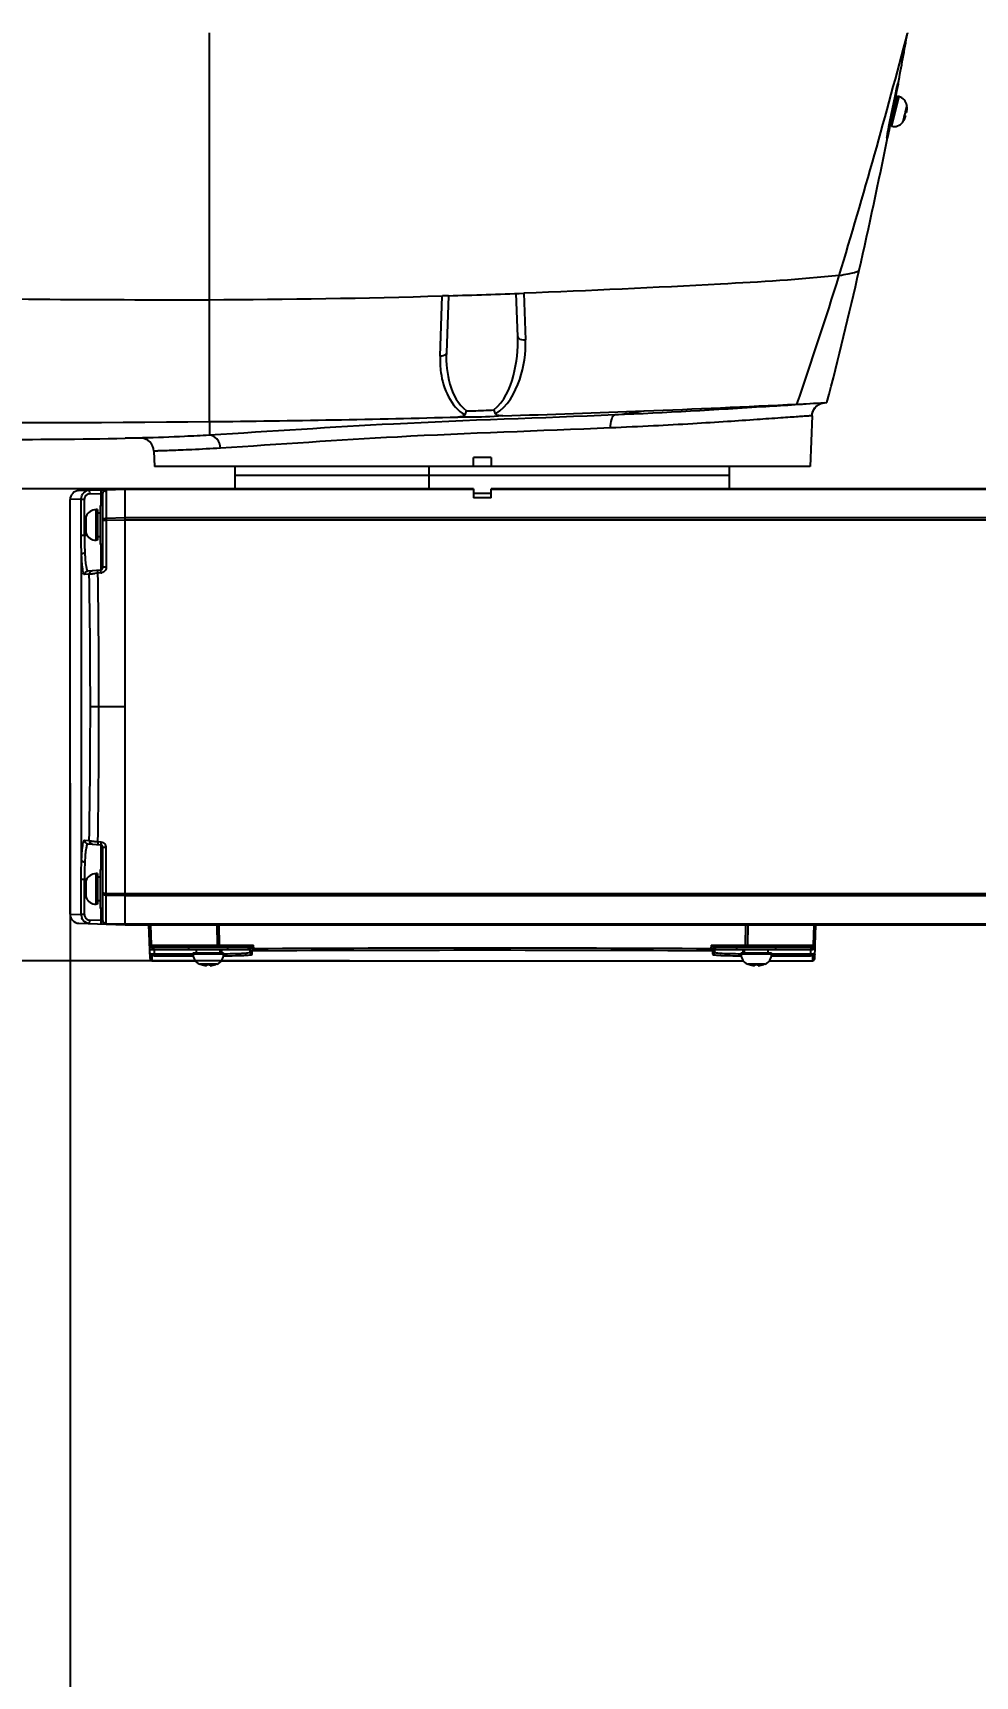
# Model space of a CAD drawing. Header units: millimetres. Extents: x 4086 to 8300, y 123 to 1549.
# Drawn here: x 6838.2 to 6901.2, y 936.4 to 1046.1 of the extents above; entities that cross this region are included whole.
import ezdxf

# ---------------------------------------------------------------- set-up
doc = ezdxf.new("R2010")
doc.units = ezdxf.units.MM
doc.layers.add('02___PRT_ALL_AXES', color=7, linetype='Continuous')
doc.layers.add('轮廓实线层', color=7, linetype='Continuous', lineweight=30)
doc.styles.add('思源黑', font='SourceHanSansCN-Normal.ttf')
doc.dimstyles.new('尺寸标注_3_10比例', dxfattribs={"dimtxt": 7, "dimasz": 6, "dimexe": 2, "dimexo": 1.5, "dimgap": 1, "dimtad": 1, "dimdec": 1, "dimlfac": 3.333333, "dimdsep": 46, "dimtxsty": '思源黑', "dimcen": 0.09, "dimadec": 0, "dimazin": 0, "dimtp": 0.01, "dimtm": 0.01, "dimtfac": 1, "dimtdec": 1, "dimtofl": 0, "dimtmove": 0, "dimatfit": 3, "dimfxl": 0, "dimtolj": 1, "dimarcsym": 0})

# ---------------------------------------------------------------- blocks, each defined once
blk = doc.blocks.new('*D1394')
at = {"layer": 'Defpoints', "color": 0}
for p in [(6852.3, 984.16), (6831.84, 872.56), (6961.3, 872.56)]:
    blk.add_point(p, dxfattribs=at)
at = {"layer": '轮廓实线层', "color": 0, "lineweight": -2}
for p, q in [((6850.8, 984.16), (6829.84, 984.16)), ((6831.84, 978.16), (6831.84, 878.56)), ((6959.8, 872.56), (6829.84, 872.56))]:
    blk.add_line(p, q, dxfattribs=at)
at = {"layer": '轮廓实线层', "color": 0}
for points in [[(6832.84, 978.16), (6830.84, 978.16), (6831.84, 984.16)], [(6830.84, 878.56), (6832.84, 878.56), (6831.84, 872.56)]]:
    blk.add_solid(points, dxfattribs=at)
at = {"layer": '轮廓实线层', "color": 0, "insert": (6827.21, 930.97), "char_height": 7, "attachment_point": 5, "rotation": 90, "style": '思源黑'}
blk.add_mtext('\\A1;372', dxfattribs=at)
blk = doc.blocks.new('*D1395')
at = {"layer": 'Defpoints', "color": 0}
for p in [(6831.51, 1015.66), (6845.88, 1015.66), (6860.88, 984.16)]:
    blk.add_point(p, dxfattribs=at)
at = {"layer": '轮廓实线层', "color": 0, "lineweight": -2}
for p, q in [((6844.38, 1015.66), (6829.51, 1015.66)), ((6831.51, 990.16), (6831.51, 1009.66)), ((6859.38, 984.16), (6829.51, 984.16))]:
    blk.add_line(p, q, dxfattribs=at)
at = {"layer": '轮廓实线层', "color": 0}
for points in [[(6832.51, 1009.66), (6830.51, 1009.66), (6831.51, 1015.66)], [(6830.51, 990.16), (6832.51, 990.16), (6831.51, 984.16)]]:
    blk.add_solid(points, dxfattribs=at)
at = {"layer": '轮廓实线层', "color": 0, "insert": (6826.88, 999.91), "char_height": 7, "attachment_point": 5, "rotation": 90, "style": '思源黑'}
blk.add_mtext('\\A1;105', dxfattribs=at)
blk = doc.blocks.new('*D1396')
at = {"layer": 'Defpoints', "color": 0}
for p in [(6840.73, 997.51), (6733.26, 846.31), (6840.73, 828.7)]:
    blk.add_point(p, dxfattribs=at)
at = {"layer": '轮廓实线层', "color": 0, "lineweight": -2}
for p, q in [((6840.73, 996.01), (6840.73, 826.7)), ((6733.26, 844.81), (6733.26, 826.7)), ((6739.26, 828.7), (6834.73, 828.7))]:
    blk.add_line(p, q, dxfattribs=at)
at = {"layer": '轮廓实线层', "color": 0}
for points in [[(6739.26, 829.7), (6739.26, 827.7), (6733.26, 828.7)], [(6834.73, 827.7), (6834.73, 829.7), (6840.73, 828.7)]]:
    blk.add_solid(points, dxfattribs=at)
at = {"layer": '轮廓实线层', "color": 0, "insert": (6786.99, 833.33), "char_height": 7, "attachment_point": 5, "style": '思源黑'}
blk.add_mtext('\\A1;358.2', dxfattribs=at)
blk = doc.blocks.new('*D1620')
at = {"color": 0, "lineweight": -2}
for p, q in [((6807.18, 1107.91), (6677.99, 1107.91)), ((6679.99, 878.56), (6679.99, 1101.91)), ((6934.86, 872.56), (6677.99, 872.56))]:
    blk.add_line(p, q, dxfattribs=at)
at = {"color": 0}
for points in [[(6680.99, 1101.91), (6678.99, 1101.91), (6679.99, 1107.91)], [(6678.99, 878.56), (6680.99, 878.56), (6679.99, 872.56)]]:
    blk.add_solid(points, dxfattribs=at)
at = {"layer": 'Defpoints', "color": 0}
for p in [(6679.99, 1107.91), (6808.68, 1107.91), (6936.36, 872.56)]:
    blk.add_point(p, dxfattribs=at)
at = {"color": 0, "insert": (6675.37, 990.23), "char_height": 7, "attachment_point": 5, "rotation": 90, "style": '思源黑'}
blk.add_mtext('\\A1;784.5', dxfattribs=at)
blk = doc.blocks.new('*D1621')
at = {"color": 0, "lineweight": -2}
for p, q in [((6725.98, 1227.91), (6642.66, 1227.91)), ((6644.66, 878.56), (6644.66, 1221.91)), ((6934.86, 872.56), (6642.66, 872.56))]:
    blk.add_line(p, q, dxfattribs=at)
at = {"color": 0}
for points in [[(6645.66, 1221.91), (6643.66, 1221.91), (6644.66, 1227.91)], [(6643.66, 878.56), (6645.66, 878.56), (6644.66, 872.56)]]:
    blk.add_solid(points, dxfattribs=at)
at = {"layer": 'Defpoints', "color": 0}
for p in [(6644.66, 1227.91), (6727.48, 1227.91), (6936.36, 872.56)]:
    blk.add_point(p, dxfattribs=at)
at = {"color": 0, "insert": (6640.05, 1050.23), "char_height": 7, "attachment_point": 5, "rotation": 90, "style": '思源黑'}
blk.add_mtext('\\A1;\\A1;1181.5', dxfattribs=at)

msp = doc.modelspace()

# ---------------------------------------------------------------- linework, layer by layer
for p, q in [((6850.025, 1028.294), (6850.025, 1046.107)), ((6896.653, 1046.106), (6896.644, 1046.068)), ((6895.826, 1041.875), (6895.95, 1042.457)), ((6895.925, 1042.187), (6895.878, 1041.942)), ((6895.912, 1042.282), (6895.895, 1042.203)), ((6896.019, 1042.679), (6895.925, 1042.187)), ((6895.95, 1042.457), (6895.978, 1042.588)), ((6895.978, 1042.588), (6895.993, 1042.655)), ((6896.027, 1042.723), (6896.019, 1042.679)), ((6895.479, 1040.196), (6895.826, 1041.875)), ((6895.49, 1039.895), (6895.984, 1041.874)), ((6896.071, 1041.852), (6895.578, 1039.873)), ((6895.927, 1041.646), (6895.785, 1041.681)), ((6895.819, 1041.674), (6895.826, 1041.71)), ((6895.868, 1041.89), (6895.824, 1041.665)), ((6895.878, 1041.942), (6895.868, 1041.89)), ((6896.071, 1041.852), (6895.984, 1041.874)), ((6896.609, 1041.262), (6896.5, 1040.825)), ((6896.618, 1041.19), (6896.609, 1041.262)), ((6896.618, 1041.19), (6896.612, 1041.192)), ((6895.41, 1039.847), (6895.479, 1040.196)), ((6895.547, 1040.123), (6895.469, 1040.143)), ((6895.493, 1040.03), (6895.513, 1040.126)), ((6896.33, 1040.142), (6896.371, 1040.201)), ((6896.331, 1040.149), (6896.33, 1040.142)), ((6896.439, 1040.578), (6896.331, 1040.149)), ((6896.366, 1040.202), (6896.371, 1040.201)), ((6896.448, 1040.63), (6896.439, 1040.578)), ((6896.469, 1040.702), (6896.448, 1040.63)), ((6896.458, 1040.573), (6896.54, 1040.553)), ((6896.485, 1040.777), (6896.469, 1040.702)), ((6896.5, 1040.825), (6896.485, 1040.777)), ((6896.602, 1040.8), (6896.52, 1040.821)), ((6895.305, 1039.278), (6895.322, 1039.378)), ((6895.324, 1039.13), (6895.316, 1039.089)), ((6895.322, 1039.378), (6895.345, 1039.503)), ((6895.423, 1039.627), (6895.324, 1039.13)), ((6895.345, 1039.503), (6895.374, 1039.659)), ((6895.374, 1039.659), (6895.41, 1039.847)), ((6895.477, 1039.897), (6895.423, 1039.627)), ((6895.578, 1039.873), (6895.49, 1039.895)), ((6850.034, 1020.155), (6850.025, 1028.294)), ((6865.439, 1024.516), (6865.58, 1028.546)), ((6865.985, 1028.557), (6865.585, 1028.545)), ((6865.985, 1028.557), (6865.852, 1024.748)), ((6870.622, 1025.837), (6870.521, 1028.707)), ((6871.032, 1028.726), (6871.14, 1025.622)), ((6889.268, 1021.323), (6891.048, 1021.414)), ((6891.048, 1021.414), (6891.273, 1021.425)), ((6890.275, 1020.546), (6890.157, 1017.156)), ((6890.275, 1020.546), (6890.284, 1020.641)), ((6890.284, 1020.641), (6890.309, 1020.758)), ((6850.034, 1020.156), (6850.024, 1019.248)), ((6845.422, 1019.057), (6844.398, 1019.039)), ((6845.246, 1019.053), (6844.493, 1019.041)), ((6845.32, 1019.055), (6845.246, 1019.053)), ((6845.402, 1019.056), (6845.32, 1019.055)), ((6845.567, 1019.06), (6845.402, 1019.056)), ((6846.318, 1018.188), (6846.354, 1017.156)), ((6890.157, 1017.156), (6846.354, 1017.156)), ((6867.656, 1017.156), (6867.656, 1017.756)), ((6868.856, 1017.756), (6867.656, 1017.756)), ((6868.856, 1017.756), (6868.856, 1017.156)), ((6841.459, 1014.974), (6840.726, 1014.948)), ((6840.726, 987.264), (6840.726, 1014.948)), ((6841.305, 1015.548), (6842.02, 1015.573)), ((6841.459, 1012.54), (6841.459, 1014.974)), ((6841.459, 1014.974), (6841.678, 1014.974)), ((6841.678, 1012.54), (6841.678, 1014.974)), ((6842.029, 1015.334), (6842.769, 1015.36)), ((6842.041, 1015.574), (6843.09, 1015.61)), ((6842.906, 1015.372), (6842.769, 1015.36)), ((6842.769, 1015.36), (6842.769, 1014.561)), ((6842.906, 1010.408), (6842.906, 1015.372)), ((6844.406, 1015.656), (6843.137, 1015.612)), ((6844.406, 1015.614), (6843.137, 1015.576)), ((6843.137, 1015.612), (6843.137, 1010.442)), ((6844.406, 986.556), (6844.406, 1015.656)), ((6867.656, 1015.656), (6844.406, 1015.656)), ((6867.656, 1015.614), (6844.406, 1015.614)), ((6867.656, 1015.656), (6867.656, 1015.056)), ((6868.856, 1015.356), (6867.656, 1015.356)), ((6868.856, 1015.056), (6867.656, 1015.056)), ((6868.856, 1015.056), (6868.856, 1015.656)), ((7000.405, 1015.656), (6868.856, 1015.656)), ((7000.405, 1015.614), (6868.856, 1015.614)), ((6841.768, 1013.766), (6841.763, 1013.766)), ((6841.788, 1012.679), (6841.788, 1013.833)), ((6842.453, 1012.236), (6842.453, 1014.276)), ((6842.543, 1014.276), (6842.453, 1014.276)), ((6842.543, 1014.276), (6842.543, 1012.236)), ((6842.756, 1014.041), (6842.543, 1014.041)), ((6842.756, 1011.951), (6842.756, 1014.561)), ((6842.906, 1014.561), (6842.756, 1014.561)), ((6844.406, 1013.722), (6843.137, 1013.69)), ((7000.405, 1013.722), (6844.406, 1013.722)), ((6841.768, 1013.384), (6841.683, 1013.384)), ((6841.683, 1013.129), (6841.768, 1013.129)), ((6841.762, 1012.746), (6841.768, 1012.746)), ((6844.406, 1013.567), (6843.137, 1013.558)), ((7000.405, 1013.567), (6844.406, 1013.567)), ((6841.882, 1012.54), (6841.459, 1012.54)), ((6842.543, 1012.236), (6842.453, 1012.236)), ((6842.756, 1012.472), (6842.543, 1012.472)), ((6842.906, 1011.951), (6842.756, 1011.951)), ((6842.769, 1011.951), (6842.769, 1010.258)), ((6841.486, 990.873), (6841.486, 1011.279)), ((6842.005, 1009.972), (6841.69, 1009.944)), ((6841.908, 1010.183), (6842.769, 1010.258)), ((6842.781, 1010.052), (6842.581, 1010.035)), ((6844.406, 1001.106), (6842.075, 1001.106)), ((6841.69, 992.208), (6842.004, 992.181)), ((6841.908, 991.969), (6842.769, 991.894)), ((6842.58, 992.118), (6842.781, 992.1)), ((6842.769, 991.894), (6842.769, 990.261)), ((6842.906, 986.84), (6842.906, 991.745)), ((6843.137, 986.6), (6843.137, 991.71)), ((6841.459, 987.239), (6841.459, 989.612)), ((6841.459, 989.612), (6841.841, 989.612)), ((6841.678, 987.239), (6841.678, 989.612)), ((6841.788, 988.379), (6841.788, 989.533)), ((6842.453, 987.936), (6842.453, 989.976)), ((6842.543, 989.976), (6842.453, 989.976)), ((6842.543, 989.976), (6842.543, 987.936)), ((6842.756, 989.741), (6842.543, 989.741)), ((6842.756, 987.651), (6842.756, 990.261)), ((6842.906, 990.261), (6842.756, 990.261)), ((6841.768, 989.084), (6841.683, 989.084)), ((6841.683, 988.829), (6841.768, 988.829)), ((6841.762, 988.446), (6841.768, 988.446)), ((6841.768, 989.466), (6841.763, 989.466)), ((6843.137, 988.654), (6844.406, 988.645)), ((6844.406, 988.49), (6843.137, 988.522)), ((6844.406, 988.645), (7000.405, 988.645)), ((7000.405, 988.49), (6844.406, 988.49)), ((6842.543, 987.936), (6842.453, 987.936)), ((6842.756, 988.172), (6842.543, 988.172)), ((6842.906, 987.651), (6842.756, 987.651)), ((6842.769, 987.651), (6842.769, 986.853)), ((6840.726, 987.264), (6841.459, 987.239)), ((6841.305, 986.664), (6844.406, 986.556)), ((6841.678, 987.239), (6841.459, 987.239)), ((6842.769, 986.853), (6842.029, 986.879)), ((6842.769, 986.853), (6842.906, 986.84)), ((6844.406, 986.598), (6843.137, 986.636)), ((6963.891, 986.598), (6844.406, 986.598)), ((6844.406, 986.556), (6963.891, 986.556)), ((6846.059, 984.308), (6845.981, 986.556)), ((6846.155, 985.207), (6846.119, 986.556)), ((6850.523, 986.556), (6850.538, 985.207)), ((6850.667, 986.556), (6850.672, 985.207)), ((6885.839, 985.207), (6885.844, 986.556)), ((6885.989, 986.556), (6885.973, 985.207)), ((6890.392, 986.556), (6890.356, 985.207)), ((6890.483, 985.207), (6890.531, 986.556)), ((6846.028, 985.207), (6852.977, 985.207)), ((6852.858, 985.154), (6852.977, 985.207)), ((6852.977, 985.207), (6852.866, 985.056)), ((6852.998, 984.964), (6852.977, 985.207)), ((6883.534, 985.207), (6883.512, 984.964)), ((6883.534, 985.207), (6890.483, 985.207)), ((6883.645, 985.056), (6883.573, 985.154)), ((6890.452, 984.308), (6890.483, 985.199)), ((6846.048, 984.635), (6846.068, 984.564)), ((6852.589, 985.056), (6846.184, 985.056)), ((6846.209, 984.163), (6846.198, 984.49)), ((6846.209, 984.163), (6849.1, 984.163)), ((6846.244, 985.017), (6846.27, 984.997)), ((6846.339, 984.914), (6846.348, 984.634)), ((6846.339, 984.914), (6852.727, 984.914)), ((6846.348, 984.634), (6848.936, 984.633)), ((6846.348, 984.497), (6848.936, 984.496)), ((6848.651, 984.906), (6848.651, 985.056)), ((6848.936, 984.603), (6848.936, 984.693)), ((6848.936, 984.693), (6850.975, 984.693)), ((6850.976, 984.603), (6848.936, 984.603)), ((6849.171, 984.693), (6849.171, 984.906)), ((6850.74, 984.693), (6850.74, 984.906)), ((6850.811, 984.163), (6885.7, 984.163)), ((6850.836, 984.914), (6850.836, 984.693)), ((6850.976, 984.603), (6850.976, 984.693)), ((6851.261, 984.906), (6851.261, 985.056)), ((6852.574, 985.056), (6852.631, 985.045)), ((6852.636, 985.065), (6852.667, 985.076)), ((6852.726, 984.931), (6852.726, 984.919)), ((6852.726, 984.919), (6852.727, 984.914)), ((6852.743, 984.729), (6852.727, 984.914)), ((6852.764, 984.942), (6852.784, 984.953)), ((6852.882, 984.746), (6852.873, 984.811)), ((6852.893, 984.592), (6852.882, 984.746)), ((6883.627, 984.66), (6883.618, 984.592)), ((6883.637, 984.811), (6883.627, 984.733)), ((6883.627, 984.733), (6883.627, 984.66)), ((6883.7, 984.984), (6883.673, 985.018)), ((6883.726, 984.953), (6883.7, 984.984)), ((6883.746, 984.942), (6883.726, 984.953)), ((6883.784, 984.914), (6883.767, 984.729)), ((6883.784, 984.925), (6883.784, 984.931)), ((6883.784, 984.914), (6883.784, 984.925)), ((6883.784, 984.914), (6890.172, 984.914)), ((6883.899, 985.059), (6883.921, 985.056)), ((6890.327, 985.056), (6883.921, 985.056)), ((6885.251, 984.906), (6885.251, 985.056)), ((6885.536, 984.693), (6887.575, 984.693)), ((6885.536, 984.603), (6885.536, 984.693)), ((6887.576, 984.603), (6885.536, 984.603)), ((6885.674, 984.693), (6885.674, 984.914)), ((6885.771, 984.693), (6885.771, 984.906)), ((6887.34, 984.693), (6887.34, 984.906)), ((6887.411, 984.163), (6890.302, 984.163)), ((6887.576, 984.603), (6887.576, 984.693)), ((6887.576, 984.633), (6890.163, 984.634)), ((6887.576, 984.496), (6890.163, 984.497)), ((6887.861, 984.906), (6887.861, 985.056)), ((6890.172, 984.914), (6890.163, 984.634)), ((6890.314, 984.49), (6890.302, 984.163)), ((6890.463, 984.635), (6890.44, 984.56)), ((6849.446, 983.913), (6849.379, 983.939)), ((6849.382, 983.939), (6849.379, 983.939)), ((6850.533, 983.939), (6849.382, 983.939)), ((6849.446, 983.918), (6849.446, 983.913)), ((6849.828, 983.918), (6849.828, 983.834)), ((6850.083, 983.834), (6850.083, 983.918)), ((6850.532, 983.939), (6850.466, 983.913)), ((6850.466, 983.913), (6850.466, 983.918)), ((6885.982, 983.939), (6885.979, 983.939)), ((6886.046, 983.913), (6885.979, 983.939)), ((6887.133, 983.939), (6885.982, 983.939)), ((6886.046, 983.918), (6886.046, 983.913)), ((6886.428, 983.918), (6886.428, 983.834)), ((6886.683, 983.834), (6886.683, 983.918)), ((6887.132, 983.939), (6887.066, 983.913)), ((6887.066, 983.913), (6887.066, 983.918))]:
    msp.add_line(p, q)
for points in [[(6895.993, 1042.655), (6896.001, 1042.688), (6896.004, 1042.701), (6896.006, 1042.711), (6896.008, 1042.719), (6896.01, 1042.725), (6896.01, 1042.726)], [(6895.279, 1039.097), (6895.279, 1039.097), (6895.279, 1039.102), (6895.28, 1039.113), (6895.282, 1039.128), (6895.284, 1039.148), (6895.288, 1039.173), (6895.293, 1039.202), (6895.298, 1039.238), (6895.305, 1039.278)], [(6890.463, 1021.064), (6890.534, 1021.146), (6890.612, 1021.217), (6890.695, 1021.275), (6890.779, 1021.323)], [(6890.78, 1021.323), (6890.864, 1021.359), (6890.947, 1021.385), (6891.022, 1021.401), (6891.072, 1021.408), (6891.09, 1021.41), (6891.095, 1021.411)], [(6890.309, 1020.758), (6890.348, 1020.869), (6890.4, 1020.971), (6890.463, 1021.064)], [(6852.736, 984.932), (6852.748, 984.935), (6852.764, 984.942)], [(6883.843, 985.076), (6883.873, 985.066), (6883.899, 985.059)]]:
    msp.add_lwpolyline(points)
for centre, radius, start, end in [((6502.033, 1148.581), 407.709, 343.07875, 345.4375), ((6566.938, 1105.37), 335, 349.22182, 349.80557), ((7038.365, 1011.913), 145.654, 167.99709, 168.16454), ((6840.126, 1052.72), 56.776, 349.27477, 349.63067), ((7032.282, 1013.155), 139.445, 168.15146, 168.39359), ((6780.695, 1063.924), 117.254, 349.07931, 349.30013), ((6895.897, 1041.154), 0.72, 8.61986, 76), ((6895.126, 1041.037), 1.495, 350.89378, 5.95213), ((6941.517, 1030.873), 46.972, 168.64666, 169.19075), ((6848.535, 1049.574), 47.918, 347.88003, 348.5122), ((6963.212, 1026.546), 69.095, 168.49104, 168.66971), ((6980.24, 1023.079), 86.472, 168.29517, 168.4914), ((6895.752, 1040.571), 0.72, 256, 323.38014), ((6895.126, 1041.037), 1.495, 326.04787, 341.10622), ((6895.126, 1041.037), 1.411, 340.81427, 351.18573), ((6534.139, 1111.914), 368.445, 347.19642, 348.60021), ((6916.778, 1035.577), 21.79, 169.14052, 170.07155), ((6619.109, 1092.327), 281.248, 345.39835, 347.2514), ((6614.566, 1116.319), 290.663, 340.92386, 342.70659), ((6848.252, 1617.391), 589.1, 270.172404, 271.686071), ((6844.857, 1734.988), 706.747, 271.713122, 272.122802), ((6842.085, 1964.759), 944.615, 272.243621, 272.863077), ((6839.72, 1977.927), 957.827, 267.858179, 270.617003), ((6839.941, 2026.053), 1005.948, 270.574893, 271.519725), ((6840.63, 2001.18), 981.065, 271.693792, 272.245241), ((6867.381, 1097.706), 77.722, 277.19332, 278.64623), ((6833.96, 1651.608), 632.655, 269.315892, 270.945416), ((6845.418, 1018.156), 0.9, 2.02061, 90.99521), ((6841.326, 1014.948), 0.6, 92, 180), ((6842.048, 1014.974), 0.589, 175.77926, 179.97527), ((6842.064, 1014.963), 0.611, 98.23668, 113.58136), ((6842.062, 1014.972), 0.602, 92.01542, 98.24353), ((6843.146, 1015.372), 0.24, 92, 180), ((6843.173, 1013.256), 1.495, 157.38014, 175.10622), ((6842.453, 1013.556), 0.72, 90, 157.38021), ((6843.173, 1013.256), 1.495, 184.89378, 202.61986), ((6843.173, 1013.256), 1.411, 174.81427, 185.18573), ((6842.453, 1012.956), 0.72, 202.61979, 269.99977), ((6867.268, 1012.539), 25.59, 179.99782, 180.88593), ((6862.763, 1012.444), 21.085, 180.81767, 182.85001), ((6842.756, 1010.408), 0.15, 275, 0), ((6254.746, 1000.943), 587.329, 0.015933, 0.880808), ((6843.151, 1000.446), 9.605, 93.40398, 94.62604), ((6262.629, 1000.943), 580.022, 0.016125, 0.898123), ((6842.736, 1010.476), 0.427, 276.06072, 283.5066), ((6254.785, 1001.268), 587.29, 359.113424, 359.984203), ((6262.662, 1001.268), 579.989, 359.096017, 359.984008), ((6843.321, 1004.119), 12.025, 265.48173, 266.46736), ((6842.756, 991.745), 0.15, 0, 85), ((6842.667, 991.686), 0.471, 12.67753, 21.81239), ((6842.648, 991.681), 0.49, 3.39672, 12.72997), ((6862.743, 989.709), 21.064, 177.14495, 179.18313), ((6867.274, 989.613), 25.596, 179.1143, 180.00219), ((6843.173, 988.956), 1.495, 157.38014, 175.10622), ((6842.453, 989.256), 0.72, 90, 157.38021), ((6843.173, 988.956), 1.495, 184.89378, 202.61986), ((6843.173, 988.956), 1.411, 174.81427, 185.18573), ((6842.453, 988.656), 0.72, 202.61979, 269.99977), ((6841.326, 987.264), 0.6, 180, 267.99994), ((6842.049, 987.239), 0.59, 180.00635, 183.97647), ((6842.063, 987.24), 0.603, 184.00488, 201.65979), ((6843.146, 986.84), 0.24, 180, 268), ((6846.184, 985.212), 0.156, 182, 270), ((6850.044, 991.608), 7.04, 292.62012, 293.03906), ((6850.942, 989.514), 4.763, 292.96166, 293.72891), ((6863.11, 970.141), 25.379, 36.2675, 36.41541), ((6890.327, 985.212), 0.156, 270, 358), ((6846.209, 984.313), 0.15, 182.00002, 270), ((6846.228, 987.92), 3.008, 269.25459, 270.8938), ((6846.227, 988.125), 3.213, 270.8463, 271.98747), ((6849.656, 984.603), 0.72, 180, 247.38014), ((6850.256, 984.603), 0.72, 292.61986, 360), ((6852.571, 984.9), 0.156, 5, 90), ((6853.285, 977.431), 7.539, 93.38142, 93.80683), ((6853.151, 979.672), 5.294, 92.53731, 93.36371), ((6853.147, 979.757), 5.209, 91.84037, 92.53171), ((6868.256, -1983.049), 2968.052, 89.705476, 90.294536), ((6868.256, -2000.213), 2985.072, 89.707393, 90.29262), ((6886.991, 987.554), 4.176, 216.74154, 217.39091), ((6883.939, 984.9), 0.156, 90, 175), ((6885.657, 1029.247), 44.751, 269.35001, 269.84303), ((6886.256, 984.603), 0.72, 180, 247.38014), ((6886.856, 984.603), 0.72, 292.61986, 360), ((6890.165, 981.443), 3.054, 88.63691, 90.03477), ((6890.284, 988.125), 3.213, 268.01252, 269.15349), ((6890.283, 987.921), 3.01, 269.10628, 270.74056), ((6890.302, 984.313), 0.15, 270, 357.99998), ((6849.956, 985.323), 1.495, 250.04787, 265.10622), ((6849.956, 985.323), 1.411, 264.81427, 275.18573), ((6849.956, 985.323), 1.495, 274.89378, 289.95213), ((6886.556, 985.323), 1.495, 250.04787, 265.10622), ((6886.556, 985.323), 1.411, 264.81427, 275.18573), ((6886.556, 985.323), 1.495, 274.89378, 289.95213)]:
    msp.add_arc(centre, radius, start, end)
for points, knots in [([(6895.982, 1042.608), (6895.978, 1042.586), (6895.954, 1042.478), (6895.931, 1042.369), (6895.912, 1042.282)], [0, 0, 0, 0, 0.1983215, 1, 1, 1, 1]), ([(6895.975, 1042.501), (6895.989, 1042.579), (6896.043, 1042.856), (6895.992, 1042.651), (6895.982, 1042.608)], [0, 0, 0, 0, 0.6435085, 1, 1, 1, 1]), ([(6895.282, 1039.132), (6895.28, 1039.115), (6895.279, 1039.024), (6895.305, 1039.159), (6895.314, 1039.198)], [0, 0, 0, 0, 0.2953472, 1, 1, 1, 1]), ([(6895.314, 1039.198), (6895.319, 1039.219), (6895.344, 1039.323), (6895.367, 1039.428), (6895.385, 1039.513)], [0, 0, 0, 0, 0.1966125, 1, 1, 1, 1]), ([(6892.09, 1029.915), (6892.29, 1029.948), (6892.625, 1030.007), (6893.055, 1030.098), (6893.287, 1030.171), (6893.416, 1030.229), (6893.423, 1030.263)], [0, 0, 0, 0, 0.4361073, 0.7437957, 0.9242678, 1, 1, 1, 1]), ([(6804.907, 1029.134), (6812.362, 1028.818), (6827.401, 1028.407), (6842.444, 1028.275), (6850.025, 1028.294)], [0, 0, 0, 0, 0.4960331, 1, 1, 1, 1]), ([(6892.09, 1029.915), (6889.456, 1029.631), (6882.434, 1029.22), (6875.413, 1028.888), (6871.035, 1028.726)], [0, 0, 0, 0, 0.3769171, 1, 1, 1, 1]), ([(6869.031, 1020.942), (6869.72, 1021.483), (6870.476, 1023.229), (6870.652, 1024.962), (6870.622, 1025.837)], [0, 0, 0, 0, 0.5002498, 1, 1, 1, 1]), ([(6870.622, 1025.837), (6870.623, 1025.804), (6870.724, 1025.616), (6870.973, 1025.605), (6871.136, 1025.621)], [0, 0, 0, 0, 0.1676269, 1, 1, 1, 1]), ([(6865.852, 1024.748), (6865.851, 1024.717), (6865.775, 1024.554), (6865.57, 1024.518), (6865.433, 1024.516)], [0, 0, 0, 0, 0.1822434, 1, 1, 1, 1]), ([(6865.852, 1024.748), (6865.827, 1024.044), (6865.95, 1022.651), (6866.633, 1021.288), (6867.196, 1020.88)], [0, 0, 0, 0, 0.5030286, 1, 1, 1, 1]), ([(6869.145, 1020.673), (6869.937, 1021.165), (6870.925, 1022.908), (6871.167, 1024.726), (6871.136, 1025.621)], [0, 0, 0, 0, 0.5099804, 1, 1, 1, 1]), ([(6865.433, 1024.516), (6865.419, 1024.154), (6865.47, 1022.733), (6866.148, 1021.144), (6867.089, 1020.609)], [0, 0, 0, 0, 0.2505845, 1, 1, 1, 1]), ([(6891.099, 1021.411), (6889.798, 1021.306), (6885.136, 1021.025), (6880.475, 1020.737), (6877.113, 1020.596)], [0, 0, 0, 0, 0.2795442, 1, 1, 1, 1]), ([(6877.113, 1020.596), (6872.184, 1020.39), (6863.145, 1020.124), (6854.125, 1019.496), (6850.024, 1019.247)], [0, 0, 0, 0, 0.5456498, 1, 1, 1, 1]), ([(6869.623, 1020.543), (6868.86, 1020.477), (6867.858, 1020.434), (6866.857, 1020.45), (6866.622, 1020.459)], [0, 0, 0, 0, 0.7646906, 1, 1, 1, 1]), ([(6867.196, 1020.88), (6867.344, 1020.877), (6867.956, 1020.877), (6868.568, 1020.905), (6869.031, 1020.942)], [0, 0, 0, 0, 0.2414568, 1, 1, 1, 1]), ([(6876.819, 1019.731), (6876.815, 1019.929), (6876.831, 1020.221), (6876.998, 1020.575), (6877.113, 1020.596)], [0, 0, 0, 0, 0.6283972, 1, 1, 1, 1]), ([(6890.275, 1020.546), (6890.275, 1020.526), (6890.15, 1020.564), (6890.017, 1020.509), (6889.7, 1020.512), (6889.303, 1020.473), (6888.778, 1020.441), (6887.868, 1020.375), (6886.473, 1020.28), (6884.516, 1020.146), (6882.21, 1020.001), (6879.606, 1019.858), (6877.775, 1019.772), (6876.819, 1019.731)], [0, 0, 0, 0, 0.0044112, 0.0175748, 0.0393937, 0.0697707, 0.1085788, 0.1555709, 0.2729999, 0.4196319, 0.5922011, 0.7870793, 1, 1, 1, 1]), ([(6850.024, 1019.247), (6849.474, 1019.217), (6847.989, 1019.14), (6846.503, 1019.082), (6845.567, 1019.06)], [0, 0, 0, 0, 0.3708035, 1, 1, 1, 1]), ([(6850.76, 1018.379), (6850.749, 1018.598), (6850.618, 1019.017), (6850.212, 1019.247), (6850.024, 1019.247)], [0, 0, 0, 0, 0.5382579, 1, 1, 1, 1]), ([(6876.819, 1019.731), (6872.074, 1019.525), (6863.378, 1019.26), (6854.701, 1018.629), (6850.76, 1018.379)], [0, 0, 0, 0, 0.5460265, 1, 1, 1, 1]), ([(6850.76, 1018.379), (6850.125, 1018.343), (6849.236, 1018.297), (6848.136, 1018.246), (6847.502, 1018.226), (6847.013, 1018.198), (6846.643, 1018.213), (6846.452, 1018.163), (6846.332, 1018.207), (6846.318, 1018.188)], [0, 0, 0, 0, 0.4287065, 0.6009181, 0.7433922, 0.8550319, 0.9352891, 0.9837505, 1, 1, 1, 1]), ([(6842.029, 1015.334), (6842.027, 1015.39), (6842.043, 1015.445), (6842.017, 1015.573), (6842.041, 1015.574)], [0, 0, 0, 0, 0.7029102, 1, 1, 1, 1]), ([(6842.781, 1015.599), (6842.757, 1015.599), (6842.783, 1015.47), (6842.767, 1015.416), (6842.769, 1015.36)], [0, 0, 0, 0, 0.2970906, 1, 1, 1, 1]), ([(6842.906, 1015.37), (6842.906, 1015.418), (6842.92, 1015.531), (6843.05, 1015.546), (6843.09, 1015.521)], [0, 0, 0, 0, 0.5067258, 1, 1, 1, 1]), ([(6843.137, 1013.69), (6843.083, 1013.689), (6843.011, 1013.683), (6842.921, 1013.613), (6842.952, 1013.566), (6842.968, 1013.551)], [0, 0, 0, 0, 0.5658805, 0.7693489, 1, 1, 1, 1]), ([(6843.137, 1013.558), (6843.082, 1013.558), (6843.021, 1013.55), (6842.906, 1013.533), (6842.906, 1013.507)], [0, 0, 0, 0, 0.6845477, 1, 1, 1, 1]), ([(6841.486, 1011.279), (6841.482, 1011.378), (6841.465, 1011.798), (6841.459, 1012.219), (6841.459, 1012.54)], [0, 0, 0, 0, 0.2355956, 1, 1, 1, 1]), ([(6841.486, 1011.279), (6841.489, 1011.294), (6841.537, 1011.37), (6841.634, 1011.389), (6841.705, 1011.395)], [0, 0, 0, 0, 0.1725605, 1, 1, 1, 1]), ([(6841.649, 1009.977), (6841.575, 1010.107), (6841.545, 1010.564), (6841.5, 1010.99), (6841.486, 1011.279)], [0, 0, 0, 0, 0.3403353, 1, 1, 1, 1]), ([(6841.705, 1011.396), (6841.713, 1011.227), (6841.731, 1010.934), (6841.779, 1010.537), (6841.817, 1010.328), (6841.874, 1010.18), (6841.908, 1010.183)], [0, 0, 0, 0, 0.4068184, 0.7203408, 0.9188034, 1, 1, 1, 1]), ([(6843.137, 1010.442), (6843.082, 1010.442), (6843.027, 1010.43), (6842.906, 1010.432), (6842.906, 1010.408)], [0, 0, 0, 0, 0.6972413, 1, 1, 1, 1]), ([(6841.69, 1009.944), (6841.683, 1009.943), (6841.664, 1009.952), (6841.655, 1009.968), (6841.649, 1009.977)], [0, 0, 0, 0, 0.3993314, 1, 1, 1, 1]), ([(6842.005, 1009.972), (6842.012, 1009.975), (6842.033, 1009.98), (6842.054, 1009.984), (6842.068, 1009.987)], [0, 0, 0, 0, 0.3546017, 1, 1, 1, 1]), ([(6842.068, 1009.987), (6842.087, 1009.99), (6842.189, 1010.004), (6842.293, 1010.013), (6842.377, 1010.02)], [0, 0, 0, 0, 0.1851333, 1, 1, 1, 1]), ([(6842.581, 1010.035), (6842.577, 1010.084), (6842.595, 1010.13), (6842.549, 1010.239), (6842.569, 1010.241)], [0, 0, 0, 0, 0.7174999, 1, 1, 1, 1]), ([(6842.768, 1010.245), (6842.768, 1010.249), (6842.769, 1010.252), (6842.767, 1010.258), (6842.769, 1010.258)], [0, 0, 0, 0, 0.7439478, 1, 1, 1, 1]), ([(6842.781, 1010.052), (6842.777, 1010.107), (6842.771, 1010.171), (6842.768, 1010.236), (6842.768, 1010.245)], [0, 0, 0, 0, 0.8489991, 1, 1, 1, 1]), ([(6842.96, 1010.114), (6842.941, 1010.102), (6842.901, 1010.081), (6842.858, 1010.067), (6842.836, 1010.062)], [0, 0, 0, 0, 0.5000155, 1, 1, 1, 1]), ([(6841.486, 990.873), (6841.5, 991.163), (6841.546, 991.59), (6841.575, 992.05), (6841.651, 992.178)], [0, 0, 0, 0, 0.6617171, 1, 1, 1, 1]), ([(6841.651, 992.178), (6841.656, 992.187), (6841.665, 992.201), (6841.683, 992.209), (6841.69, 992.208)], [0, 0, 0, 0, 0.5963004, 1, 1, 1, 1]), ([(6841.908, 991.969), (6841.874, 991.972), (6841.817, 991.824), (6841.779, 991.616), (6841.731, 991.219), (6841.713, 990.926), (6841.705, 990.758)], [0, 0, 0, 0, 0.0813105, 0.2798775, 0.5932926, 1, 1, 1, 1]), ([(6842.004, 992.181), (6842.011, 992.177), (6842.033, 992.172), (6842.054, 992.168), (6842.068, 992.166)], [0, 0, 0, 0, 0.3537225, 1, 1, 1, 1]), ([(6842.068, 992.166), (6842.086, 992.162), (6842.188, 992.148), (6842.291, 992.139), (6842.374, 992.132)], [0, 0, 0, 0, 0.1856372, 1, 1, 1, 1]), ([(6842.58, 992.118), (6842.576, 992.068), (6842.594, 992.022), (6842.548, 991.913), (6842.568, 991.912)], [0, 0, 0, 0, 0.7176022, 1, 1, 1, 1]), ([(6842.768, 991.907), (6842.768, 991.904), (6842.769, 991.901), (6842.767, 991.894), (6842.769, 991.894)], [0, 0, 0, 0, 0.7440361, 1, 1, 1, 1]), ([(6842.781, 992.1), (6842.777, 992.045), (6842.771, 991.981), (6842.768, 991.917), (6842.768, 991.907)], [0, 0, 0, 0, 0.8487904, 1, 1, 1, 1]), ([(6843.137, 991.71), (6843.082, 991.71), (6843.027, 991.723), (6842.906, 991.721), (6842.906, 991.745)], [0, 0, 0, 0, 0.6970773, 1, 1, 1, 1]), ([(6841.459, 989.612), (6841.459, 989.934), (6841.465, 990.354), (6841.482, 990.774), (6841.486, 990.873)], [0, 0, 0, 0, 0.7644036, 1, 1, 1, 1]), ([(6843.137, 988.654), (6843.082, 988.655), (6843.021, 988.662), (6842.905, 988.68), (6842.906, 988.705)], [0, 0, 0, 0, 0.6855191, 1, 1, 1, 1]), ([(6842.906, 988.697), (6842.906, 988.655), (6842.931, 988.553), (6843.048, 988.547), (6843.09, 988.569)], [0, 0, 0, 0, 0.4701248, 1, 1, 1, 1]), ([(6842.041, 986.639), (6842.017, 986.64), (6842.043, 986.768), (6842.027, 986.822), (6842.029, 986.879)], [0, 0, 0, 0, 0.2970896, 1, 1, 1, 1]), ([(6842.772, 986.648), (6842.773, 986.639), (6842.775, 986.63), (6842.778, 986.613), (6842.781, 986.613)], [0, 0, 0, 0, 0.7191439, 1, 1, 1, 1]), ([(6842.938, 986.739), (6842.938, 986.749), (6842.945, 986.772), (6842.959, 986.79), (6842.968, 986.8)], [0, 0, 0, 0, 0.4278428, 1, 1, 1, 1]), ([(6850.538, 985.207), (6850.539, 985.172), (6850.54, 985.14), (6850.559, 985.065), (6850.577, 985.087), (6850.581, 985.095)], [0, 0, 0, 0, 0.6546656, 0.8385187, 1, 1, 1, 1]), ([(6850.672, 985.207), (6850.672, 985.179), (6850.683, 985.149), (6850.664, 985.077), (6850.679, 985.077)], [0, 0, 0, 0, 0.6440489, 1, 1, 1, 1]), ([(6852.823, 985.107), (6852.819, 985.111), (6852.812, 985.119), (6852.804, 985.126), (6852.8, 985.129)], [0, 0, 0, 0, 0.5047413, 1, 1, 1, 1]), ([(6883.687, 985.107), (6883.691, 985.111), (6883.699, 985.119), (6883.707, 985.126), (6883.711, 985.129)], [0, 0, 0, 0, 0.5083704, 1, 1, 1, 1]), ([(6885.824, 985.056), (6885.831, 985.056), (6885.834, 985.093), (6885.837, 985.111), (6885.837, 985.129)], [0, 0, 0, 0, 0.2590171, 1, 1, 1, 1]), ([(6885.837, 985.129), (6885.837, 985.136), (6885.837, 985.152), (6885.836, 985.168), (6885.835, 985.176)], [0, 0, 0, 0, 0.4667251, 1, 1, 1, 1]), ([(6885.973, 985.207), (6885.972, 985.172), (6885.971, 985.14), (6885.952, 985.065), (6885.934, 985.087), (6885.93, 985.095)], [0, 0, 0, 0, 0.6546656, 0.8385187, 1, 1, 1, 1]), ([(6846.037, 984.929), (6846.038, 984.916), (6846.116, 984.922), (6846.152, 984.913), (6846.189, 984.912)], [0, 0, 0, 0, 0.2725882, 1, 1, 1, 1]), ([(6846.048, 984.635), (6846.048, 984.627), (6846.094, 984.64), (6846.172, 984.62), (6846.278, 984.632), (6846.348, 984.634)], [0, 0, 0, 0, 0.076693, 0.293122, 1, 1, 1, 1]), ([(6846.068, 984.565), (6846.075, 984.554), (6846.09, 984.533), (6846.111, 984.517), (6846.122, 984.511)], [0, 0, 0, 0, 0.4998617, 1, 1, 1, 1]), ([(6846.122, 984.511), (6846.134, 984.504), (6846.159, 984.494), (6846.185, 984.49), (6846.198, 984.49)], [0, 0, 0, 0, 0.5157202, 1, 1, 1, 1]), ([(6846.184, 985.056), (6846.191, 985.056), (6846.21, 985.036), (6846.231, 985.026), (6846.244, 985.017)], [0, 0, 0, 0, 0.3229444, 1, 1, 1, 1]), ([(6846.348, 984.497), (6846.312, 984.497), (6846.28, 984.482), (6846.197, 984.505), (6846.198, 984.49)], [0, 0, 0, 0, 0.7071118, 1, 1, 1, 1]), ([(6846.216, 985.076), (6846.222, 985.076), (6846.236, 985.081), (6846.246, 985.09), (6846.252, 985.095)], [0, 0, 0, 0, 0.4222354, 1, 1, 1, 1]), ([(6846.27, 984.997), (6846.281, 984.988), (6846.303, 984.969), (6846.323, 984.948), (6846.33, 984.937)], [0, 0, 0, 0, 0.5170906, 1, 1, 1, 1]), ([(6846.33, 984.937), (6846.333, 984.933), (6846.336, 984.926), (6846.338, 984.918), (6846.339, 984.914)], [0, 0, 0, 0, 0.5138891, 1, 1, 1, 1]), ([(6846.348, 984.634), (6846.348, 984.602), (6846.347, 984.556), (6846.349, 984.51), (6846.348, 984.497)], [0, 0, 0, 0, 0.7016771, 1, 1, 1, 1]), ([(6850.679, 985.077), (6850.681, 985.077), (6850.682, 985.087), (6850.683, 985.092), (6850.684, 985.097)], [0, 0, 0, 0, 0.2513872, 1, 1, 1, 1]), ([(6850.977, 984.633), (6851.064, 984.633), (6851.388, 984.635), (6851.713, 984.641), (6851.951, 984.65)], [0, 0, 0, 0, 0.2659832, 1, 1, 1, 1]), ([(6850.978, 984.496), (6851.09, 984.496), (6851.503, 984.499), (6851.916, 984.507), (6852.215, 984.519)], [0, 0, 0, 0, 0.2732821, 1, 1, 1, 1]), ([(6851.951, 984.65), (6852.062, 984.653), (6852.25, 984.663), (6852.516, 984.676), (6852.636, 984.702), (6852.745, 984.709), (6852.743, 984.729)], [0, 0, 0, 0, 0.4161493, 0.7296439, 0.9273651, 1, 1, 1, 1]), ([(6852.215, 984.519), (6852.284, 984.522), (6852.488, 984.533), (6852.693, 984.542), (6852.826, 984.566)], [0, 0, 0, 0, 0.337114, 1, 1, 1, 1]), ([(6852.589, 985.056), (6852.596, 985.056), (6852.612, 985.059), (6852.627, 985.063), (6852.636, 985.065)], [0, 0, 0, 0, 0.4408995, 1, 1, 1, 1]), ([(6852.632, 985.049), (6852.625, 985.052), (6852.611, 985.055), (6852.596, 985.056), (6852.589, 985.056)], [0, 0, 0, 0, 0.5107901, 1, 1, 1, 1]), ([(6852.631, 985.045), (6852.643, 985.04), (6852.668, 985.027), (6852.688, 985.007), (6852.696, 984.996)], [0, 0, 0, 0, 0.4994703, 1, 1, 1, 1]), ([(6852.667, 985.076), (6852.681, 985.081), (6852.71, 985.091), (6852.738, 985.103), (6852.752, 985.109)], [0, 0, 0, 0, 0.4862263, 1, 1, 1, 1]), ([(6852.716, 985.047), (6852.709, 985.054), (6852.693, 985.065), (6852.676, 985.073), (6852.667, 985.076)], [0, 0, 0, 0, 0.5229398, 1, 1, 1, 1]), ([(6852.696, 984.996), (6852.703, 984.987), (6852.716, 984.966), (6852.724, 984.943), (6852.726, 984.931)], [0, 0, 0, 0, 0.5126963, 1, 1, 1, 1]), ([(6852.784, 984.953), (6852.778, 984.971), (6852.759, 985.006), (6852.732, 985.035), (6852.716, 985.047)], [0, 0, 0, 0, 0.4932097, 1, 1, 1, 1]), ([(6852.736, 984.932), (6852.734, 984.932), (6852.731, 984.931), (6852.727, 984.932), (6852.726, 984.931)], [0, 0, 0, 0, 0.7371751, 1, 1, 1, 1]), ([(6852.726, 984.931), (6852.729, 984.918), (6852.738, 984.893), (6852.752, 984.871), (6852.761, 984.861)], [0, 0, 0, 0, 0.4885817, 1, 1, 1, 1]), ([(6852.743, 984.729), (6852.744, 984.717), (6852.749, 984.693), (6852.76, 984.671), (6852.767, 984.661)], [0, 0, 0, 0, 0.4853265, 1, 1, 1, 1]), ([(6852.761, 984.861), (6852.767, 984.854), (6852.781, 984.841), (6852.797, 984.831), (6852.806, 984.827)], [0, 0, 0, 0, 0.5016081, 1, 1, 1, 1]), ([(6852.767, 984.661), (6852.773, 984.651), (6852.789, 984.631), (6852.809, 984.617), (6852.82, 984.611)], [0, 0, 0, 0, 0.4998484, 1, 1, 1, 1]), ([(6852.866, 985.056), (6852.852, 985.037), (6852.825, 985.003), (6852.798, 984.968), (6852.784, 984.953)], [0, 0, 0, 0, 0.535446, 1, 1, 1, 1]), ([(6852.806, 984.827), (6852.817, 984.822), (6852.839, 984.814), (6852.862, 984.811), (6852.873, 984.811)], [0, 0, 0, 0, 0.5140228, 1, 1, 1, 1]), ([(6852.82, 984.611), (6852.831, 984.605), (6852.855, 984.595), (6852.88, 984.592), (6852.893, 984.592)], [0, 0, 0, 0, 0.5147022, 1, 1, 1, 1]), ([(6852.866, 985.056), (6852.86, 985.065), (6852.846, 985.083), (6852.831, 985.099), (6852.823, 985.107)], [0, 0, 0, 0, 0.4878172, 1, 1, 1, 1]), ([(6852.826, 984.566), (6852.843, 984.569), (6852.862, 984.573), (6852.893, 984.585), (6852.893, 984.592)], [0, 0, 0, 0, 0.7139539, 1, 1, 1, 1]), ([(6853.01, 984.82), (6852.978, 984.82), (6852.949, 984.808), (6852.872, 984.824), (6852.873, 984.811)], [0, 0, 0, 0, 0.701802, 1, 1, 1, 1]), ([(6852.998, 984.964), (6852.998, 984.947), (6853.004, 984.902), (6852.985, 984.838), (6853.01, 984.82)], [0, 0, 0, 0, 0.3591727, 1, 1, 1, 1]), ([(6883.512, 984.964), (6883.512, 984.947), (6883.506, 984.902), (6883.525, 984.838), (6883.5, 984.82)], [0, 0, 0, 0, 0.3590555, 1, 1, 1, 1]), ([(6883.57, 984.818), (6883.559, 984.819), (6883.536, 984.82), (6883.512, 984.82), (6883.5, 984.82)], [0, 0, 0, 0, 0.4753214, 1, 1, 1, 1]), ([(6883.512, 984.964), (6883.532, 984.964), (6883.59, 984.959), (6883.651, 984.967), (6883.688, 984.955)], [0, 0, 0, 0, 0.330907, 1, 1, 1, 1]), ([(6883.637, 984.811), (6883.638, 984.817), (6883.6, 984.812), (6883.586, 984.818), (6883.57, 984.818)], [0, 0, 0, 0, 0.2799673, 1, 1, 1, 1]), ([(6883.618, 984.592), (6883.616, 984.567), (6883.763, 984.567), (6883.825, 984.548), (6883.894, 984.542)], [0, 0, 0, 0, 0.2618924, 1, 1, 1, 1]), ([(6883.691, 984.611), (6883.679, 984.605), (6883.655, 984.595), (6883.63, 984.592), (6883.618, 984.592)], [0, 0, 0, 0, 0.5147006, 1, 1, 1, 1]), ([(6883.705, 984.827), (6883.694, 984.822), (6883.672, 984.814), (6883.648, 984.811), (6883.637, 984.811)], [0, 0, 0, 0, 0.5140226, 1, 1, 1, 1]), ([(6883.645, 985.056), (6883.651, 985.065), (6883.664, 985.083), (6883.679, 985.099), (6883.687, 985.107)], [0, 0, 0, 0, 0.4944885, 1, 1, 1, 1]), ([(6883.744, 984.661), (6883.737, 984.651), (6883.722, 984.631), (6883.701, 984.617), (6883.691, 984.611)], [0, 0, 0, 0, 0.4998484, 1, 1, 1, 1]), ([(6883.745, 984.857), (6883.739, 984.851), (6883.727, 984.84), (6883.712, 984.831), (6883.705, 984.827)], [0, 0, 0, 0, 0.5015367, 1, 1, 1, 1]), ([(6883.726, 984.953), (6883.732, 984.971), (6883.751, 985.006), (6883.778, 985.035), (6883.794, 985.047)], [0, 0, 0, 0, 0.4890306, 1, 1, 1, 1]), ([(6883.767, 984.729), (6883.766, 984.717), (6883.761, 984.693), (6883.75, 984.671), (6883.744, 984.661)], [0, 0, 0, 0, 0.4853265, 1, 1, 1, 1]), ([(6883.784, 984.931), (6883.781, 984.918), (6883.772, 984.891), (6883.755, 984.868), (6883.745, 984.857)], [0, 0, 0, 0, 0.4886931, 1, 1, 1, 1]), ([(6883.774, 984.932), (6883.77, 984.932), (6883.76, 984.935), (6883.751, 984.94), (6883.746, 984.942)], [0, 0, 0, 0, 0.420578, 1, 1, 1, 1]), ([(6883.767, 984.729), (6883.766, 984.719), (6883.816, 984.705), (6883.843, 984.7), (6883.869, 984.696)], [0, 0, 0, 0, 0.2770881, 1, 1, 1, 1]), ([(6883.784, 984.931), (6883.784, 984.932), (6883.779, 984.931), (6883.776, 984.932), (6883.774, 984.932)], [0, 0, 0, 0, 0.2629345, 1, 1, 1, 1]), ([(6883.794, 985.047), (6883.802, 985.054), (6883.817, 985.065), (6883.835, 985.073), (6883.843, 985.076)], [0, 0, 0, 0, 0.5199383, 1, 1, 1, 1]), ([(6883.869, 984.696), (6883.908, 984.69), (6884.14, 984.665), (6884.373, 984.656), (6884.567, 984.649)], [0, 0, 0, 0, 0.1685855, 1, 1, 1, 1]), ([(6883.894, 984.542), (6883.922, 984.54), (6884.056, 984.53), (6884.19, 984.524), (6884.295, 984.519)], [0, 0, 0, 0, 0.2132468, 1, 1, 1, 1]), ([(6884.295, 984.519), (6884.359, 984.517), (6884.643, 984.507), (6884.928, 984.501), (6885.149, 984.499)], [0, 0, 0, 0, 0.2240248, 1, 1, 1, 1]), ([(6884.567, 984.649), (6884.641, 984.647), (6884.963, 984.638), (6885.286, 984.634), (6885.535, 984.633)], [0, 0, 0, 0, 0.2291009, 1, 1, 1, 1]), ([(6890.163, 984.634), (6890.163, 984.602), (6890.164, 984.556), (6890.162, 984.51), (6890.163, 984.497)], [0, 0, 0, 0, 0.7016638, 1, 1, 1, 1]), ([(6890.163, 984.634), (6890.233, 984.632), (6890.339, 984.62), (6890.417, 984.64), (6890.463, 984.627), (6890.463, 984.635)], [0, 0, 0, 0, 0.7068781, 0.9233069, 1, 1, 1, 1]), ([(6890.172, 984.914), (6890.178, 984.969), (6890.257, 985.009), (6890.312, 985.047), (6890.323, 985.054)], [0, 0, 0, 0, 0.8075514, 1, 1, 1, 1]), ([(6890.314, 984.49), (6890.314, 984.497), (6890.272, 984.489), (6890.256, 984.496), (6890.238, 984.496)], [0, 0, 0, 0, 0.2708914, 1, 1, 1, 1]), ([(6890.295, 985.076), (6890.289, 985.076), (6890.275, 985.081), (6890.265, 985.09), (6890.26, 985.095)], [0, 0, 0, 0, 0.4222354, 1, 1, 1, 1]), ([(6890.389, 984.511), (6890.377, 984.504), (6890.352, 984.494), (6890.326, 984.49), (6890.314, 984.49)], [0, 0, 0, 0, 0.5157187, 1, 1, 1, 1]), ([(6890.474, 984.929), (6890.473, 984.916), (6890.394, 984.922), (6890.359, 984.913), (6890.322, 984.912)], [0, 0, 0, 0, 0.2726011, 1, 1, 1, 1]), ([(6890.44, 984.56), (6890.433, 984.55), (6890.419, 984.531), (6890.399, 984.517), (6890.389, 984.511)], [0, 0, 0, 0, 0.4999514, 1, 1, 1, 1])]:
    msp.add_open_spline(points, degree=3, knots=knots)
for points in [[(6895.314, 1039.334), (6895.303, 1039.267), (6895.291, 1039.2), (6895.282, 1039.132)], [(6890.511, 1021.122), (6890.586, 1021.204), (6890.679, 1021.273), (6890.78, 1021.323)], [(6890.78, 1021.323), (6890.879, 1021.372), (6890.99, 1021.402), (6891.101, 1021.411)], [(6867.089, 1020.609), (6867.006, 1020.468), (6866.784, 1020.463), (6866.62, 1020.459)], [(6867.089, 1020.609), (6867.134, 1020.686), (6867.177, 1020.772), (6867.177, 1020.862)], [(6869.145, 1020.673), (6869.101, 1020.751), (6869.059, 1020.835), (6869.047, 1020.924)], [(6869.623, 1020.543), (6869.458, 1020.539), (6869.226, 1020.529), (6869.145, 1020.673)], [(6890.275, 1020.546), (6890.279, 1020.651), (6890.302, 1020.758), (6890.342, 1020.856)], [(6890.342, 1020.856), (6890.382, 1020.953), (6890.44, 1021.044), (6890.511, 1021.122)], [(6841.461, 1015.017), (6841.466, 1015.082), (6841.481, 1015.147), (6841.507, 1015.207)], [(6841.507, 1015.207), (6841.564, 1015.344), (6841.684, 1015.464), (6841.819, 1015.523)], [(6841.853, 1015.281), (6841.751, 1015.221), (6841.678, 1015.092), (6841.678, 1014.974)], [(6842.029, 1015.334), (6841.968, 1015.332), (6841.905, 1015.313), (6841.853, 1015.281)], [(6843.137, 1010.442), (6843.135, 1010.374), (6843.118, 1010.304), (6843.084, 1010.245)], [(6841.69, 1009.944), (6841.69, 1010.052), (6841.8, 1010.174), (6841.908, 1010.183)], [(6842.005, 1009.972), (6842.005, 1010.079), (6842.116, 1010.201), (6842.223, 1010.211)], [(6843.084, 1010.245), (6843.054, 1010.192), (6843.01, 1010.146), (6842.96, 1010.114)], [(6841.69, 992.208), (6841.69, 992.101), (6841.8, 991.979), (6841.908, 991.969)], [(6842.004, 992.181), (6842.004, 992.073), (6842.115, 991.951), (6842.222, 991.942)], [(6842.781, 992.1), (6842.831, 992.094), (6842.881, 992.08), (6842.926, 992.058)], [(6842.926, 992.058), (6843.005, 992.018), (6843.071, 991.943), (6843.104, 991.861)], [(6841.486, 990.873), (6841.499, 990.792), (6841.623, 990.764), (6841.705, 990.758)], [(6841.811, 986.693), (6841.675, 986.755), (6841.557, 986.879), (6841.502, 987.017)], [(6841.678, 987.239), (6841.678, 987.121), (6841.75, 986.993), (6841.85, 986.933)], [(6842.041, 986.639), (6841.962, 986.642), (6841.883, 986.66), (6841.811, 986.693)], [(6841.85, 986.933), (6841.903, 986.9), (6841.967, 986.881), (6842.029, 986.879)], [(6842.769, 986.853), (6842.766, 986.784), (6842.764, 986.716), (6842.772, 986.648)], [(6843.137, 986.636), (6843.062, 986.639), (6842.938, 986.664), (6842.938, 986.739)], [(6846.155, 985.207), (6846.156, 985.159), (6846.168, 985.076), (6846.216, 985.076)], [(6883.534, 985.207), (6883.593, 985.181), (6883.651, 985.154), (6883.711, 985.129)], [(6883.711, 985.129), (6883.755, 985.11), (6883.798, 985.091), (6883.843, 985.076)], [(6890.356, 985.207), (6890.355, 985.159), (6890.343, 985.076), (6890.295, 985.076)], [(6852.736, 984.932), (6852.726, 984.983), (6852.682, 985.034), (6852.632, 985.049)], [(6883.921, 985.056), (6883.857, 985.056), (6883.787, 984.995), (6883.774, 984.932)], [(6883.937, 985.056), (6883.871, 985.056), (6883.797, 984.996), (6883.784, 984.931)]]:
    msp.add_open_spline(points, degree=3)
at = {"layer": '02___PRT_ALL_AXES'}
for p, q in [((6851.756, 1015.656), (6851.756, 1017.156)), ((6864.699, 1015.656), (6864.699, 1017.156)), ((6884.756, 1015.656), (6884.756, 1017.156)), ((6884.756, 1016.556), (6851.756, 1016.556))]:
    msp.add_line(p, q, dxfattribs=at)

# ---------------------------------------------------------------- dimensions: what is measured, and where the dimension line sits
dim = msp.add_linear_dim(base=(6644.663, 1227.906), p1=(6936.355, 872.556), p2=(6727.481, 1227.906), angle=90, text='\\A1;1181.5', dimstyle='尺寸标注_3_10比例', override={"dimtxsty": '思源黑'})
dim.commit()
dim.dimension.update_dxf_attribs({"geometry": '*D1621', "text_midpoint": (6640.046, 1050.231)})
dim = msp.add_linear_dim(base=(6679.987, 1107.907), p1=(6936.355, 872.556), p2=(6808.678, 1107.907), angle=90, dimstyle='尺寸标注_3_10比例')
dim.commit()
dim.dimension.update_dxf_attribs({"geometry": '*D1620', "text_midpoint": (6675.37, 990.231)})
at = {"layer": '轮廓实线层'}
dim = msp.add_linear_dim(base=(6831.51, 1015.656), p1=(6860.876, 984.163), p2=(6845.88, 1015.656), angle=90, dimstyle='尺寸标注_3_10比例', dxfattribs=at)
dim.commit()
dim.dimension.update_dxf_attribs({"geometry": '*D1395', "text_midpoint": (6826.884, 999.91)})
dim = msp.add_linear_dim(base=(6840.726, 828.704), p1=(6733.256, 846.306), p2=(6840.726, 997.508), dimstyle='尺寸标注_3_10比例', dxfattribs=at)
dim.commit()
dim.dimension.update_dxf_attribs({"geometry": '*D1396', "text_midpoint": (6786.991, 828.704), "dimtype": 160})
dim = msp.add_linear_dim(base=(6831.841, 872.556), p1=(6852.298, 984.163), p2=(6961.297, 872.556), angle=90, dimstyle='尺寸标注_3_10比例', dxfattribs=at)
dim.commit()
dim.dimension.update_dxf_attribs({"geometry": '*D1394', "text_midpoint": (6831.841, 930.965), "dimtype": 160})

doc.saveas('drawing.dxf')
